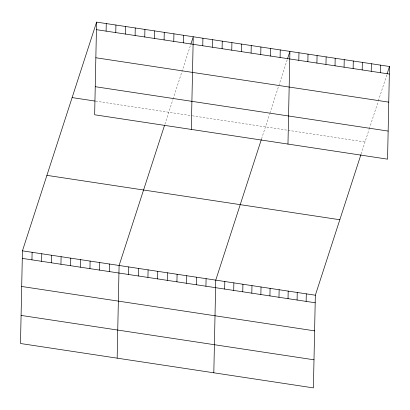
<?xml version="1.0" encoding="UTF-8"?>
<svg xmlns="http://www.w3.org/2000/svg" width="410" height="410" viewBox="0 0 410 410"><rect width="100%" height="100%" fill="white"/><g stroke="black" fill="none" stroke-linecap="round" stroke-linejoin="round"><path stroke-width="0.31" stroke-dasharray="2.05 1.54" d="M164.902 124.199L172.861 99.656M173.046 99.087L190.655 44.762M261.565 138.846L269.519 114.303M269.893 113.16L278.605 86.284M278.79 85.71L287.318 59.409M361.154 153.934L369.108 129.391M369.292 128.822L378.194 101.373M378.379 100.804L386.907 74.497M95.684 101.162L191.736 115.717M192.341 115.804L365.028 141.973"/><path stroke-width="0.61" d="M96.591 22.109L94.654 114.779L387.558 159.162L389.5 66.492L96.591 22.109L22.442 250.838L20.5 343.508L313.409 387.891L315.346 295.22L360.959 154.534M31.949 259.853L32.108 252.299M41.615 261.319L41.774 253.764M51.281 262.779L51.44 255.23M60.946 264.245L61.105 256.696M70.612 265.711L70.771 258.162M80.278 267.176L80.437 259.622M89.944 268.637L90.103 261.088M99.609 270.103L99.768 262.554M106.103 31.129L106.262 23.575M109.275 271.569L109.434 264.019M115.769 32.59L115.927 25.041M117.157 358.15L119.1 265.48L164.518 125.398M125.434 34.056L125.593 26.506M128.607 274.5L128.766 266.946M135.1 35.521L135.259 27.972M138.273 275.961L138.431 268.412M144.766 36.987L144.925 29.433M147.938 277.426L148.097 269.877M154.432 38.453L154.59 30.899M157.604 278.892L157.763 271.343M164.097 39.913L164.256 32.364M167.27 280.358L167.429 272.804M173.763 41.379L173.922 33.83M176.935 281.824L177.094 274.269M183.429 42.845L183.588 35.291M186.601 283.284L186.76 275.735M191.311 129.427L193.253 36.756L190.845 44.193M196.272 284.75L196.426 277.201M202.76 45.771L202.919 38.222M205.938 286.216L206.092 278.662M212.426 47.237L212.585 39.688M213.82 372.798L215.757 280.127L261.37 139.446M222.092 48.703L222.251 41.154M224.654 289.05L224.813 281.501M231.758 50.169L231.916 42.614M233.71 290.423L233.864 282.874M241.423 51.634L241.582 44.08M242.761 291.797L242.92 284.243M251.089 53.095L251.248 45.546M251.817 293.165L251.976 285.616M260.755 54.561L260.914 47.012M260.868 294.539L261.026 286.99M270.421 56.026L270.579 48.472M269.923 295.912L270.082 288.358M280.086 57.492L280.245 49.938M278.974 297.281L279.133 289.732M287.969 144.074L289.911 51.404L287.502 58.835M288.03 298.654L288.189 291.105M298.808 60.326L298.967 52.777M297.081 300.028L297.24 292.473M307.859 61.7L308.018 54.146M306.137 301.396L306.296 293.847M316.915 63.068L317.073 55.519M325.965 64.442L326.124 56.893M335.021 65.815L335.18 58.261M344.072 67.184L344.231 59.634M353.128 68.557L353.287 61.008M362.184 69.931L362.337 62.376M371.234 71.299L371.393 63.75M380.29 72.672L380.444 65.123M387.091 73.928L389.5 66.492M96.437 29.663L389.341 74.046M95.848 57.754L388.752 102.136M95.243 86.694L388.147 131.077M72.124 97.59L95.079 101.07M46.909 175.357L339.818 219.739M22.442 250.838L315.346 295.22M22.283 258.387L315.188 302.77M21.694 286.477L314.603 330.86M21.089 315.418L313.993 359.801"/></g></svg>
